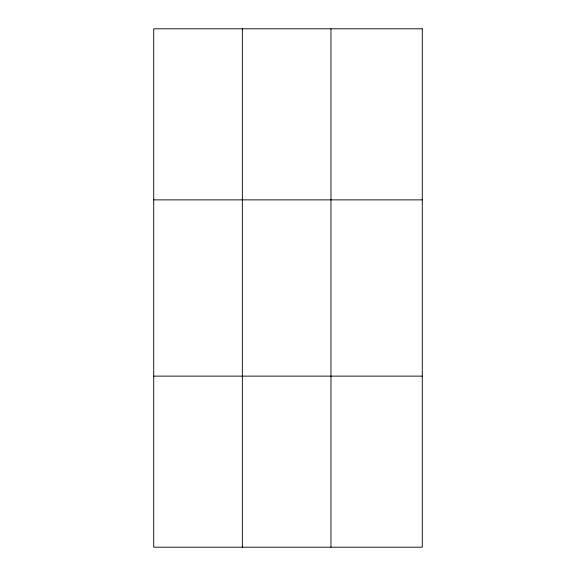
<?xml version="1.0" encoding="UTF-8"?>
<svg xmlns="http://www.w3.org/2000/svg" width="576" height="576" viewBox="0 0 576 576"><rect width="100%" height="100%" fill="white"/><g stroke="black" fill="none" stroke-linecap="round" stroke-linejoin="round"><path stroke-width="0.86" d="M242.345 28.8L242.345 547.2M330.97 28.8L330.97 547.2M153.72 199.872L422.28 199.872M153.72 376.128L422.28 376.128M422.28 28.8L422.28 547.2L153.72 547.2L153.72 28.8L422.28 28.8"/></g></svg>
